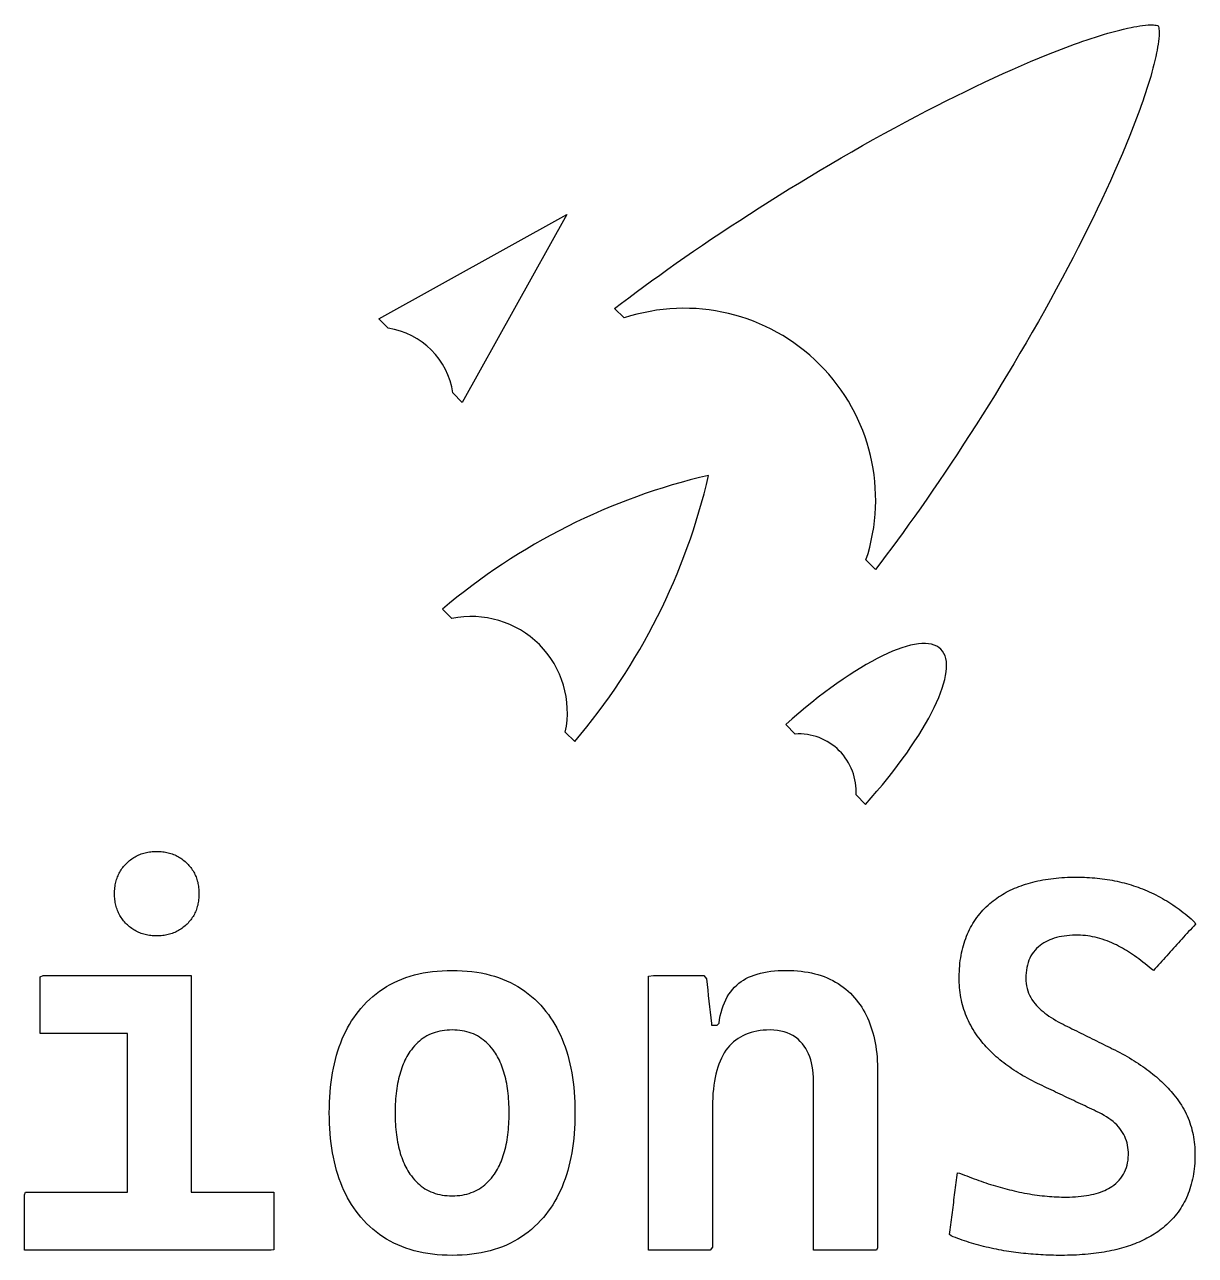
# Model space of a CAD drawing. Header units: millimetres. Extents: x 0 to 150, y 0 to 60.
# Drawn here: x 41.6 to 94.2, y 5.1 to 60.4 of the extents above; entities that cross this region are included whole.
import ezdxf

# ---------------------------------------------------------------- set-up
doc = ezdxf.new("R2010")
doc.units = ezdxf.units.MM
doc.layers.add('OUTLINE', color=7, linetype='Continuous')

msp = doc.modelspace()

# ---------------------------------------------------------------- linework, layer by layer
at = {"layer": 'OUTLINE'}
for p, q in [((57.5513, 47.1694), (65.9853, 51.8549)), ((65.9853, 51.8549), (61.2998, 43.421)), ((68.5587, 47.2084), (68.1345, 47.6327)), ((57.9756, 46.7451), (57.5513, 47.1694)), ((61.2998, 43.421), (60.8755, 43.8452)), ((79.8481, 35.9191), (79.4238, 36.3433)), ((60.8296, 33.709), (60.4053, 34.1333)), ((76.2424, 28.5286), (75.8181, 28.9528)), ((66.3487, 28.1899), (65.9244, 28.6142)), ((79.4004, 25.3706), (78.9762, 25.7948))]:
    msp.add_line(p, q, dxfattribs=at)
for points in [[(47.716, 19.4663), (47.6487, 19.4635), (47.5803, 19.4625), (47.512, 19.4635), (47.4447, 19.4663), (47.3784, 19.4709), (47.3131, 19.4774), (47.2489, 19.4858), (47.1856, 19.496), (47.1233, 19.5081), (47.0621, 19.522), (47.0018, 19.5378), (46.9426, 19.5554), (46.8844, 19.575), (46.8272, 19.5963), (46.771, 19.6195), (46.7158, 19.6446), (46.6616, 19.6716), (46.6084, 19.7004), (46.5562, 19.731), (46.505, 19.7635), (46.4549, 19.7979), (46.4057, 19.8342), (46.3576, 19.8722), (46.3105, 19.9122), (46.2644, 19.954), (46.2192, 19.9977), (46.1756, 20.0428), (46.1338, 20.0889), (46.0938, 20.136), (46.0557, 20.1841), (46.0195, 20.2332), (45.9851, 20.2834), (45.9526, 20.3345), (45.9219, 20.3867), (45.8931, 20.4399), (45.8662, 20.494), (45.8411, 20.5492), (45.8178, 20.6054), (45.7965, 20.6627), (45.7769, 20.7209), (45.7593, 20.7801), (45.7435, 20.8404), (45.7295, 20.9016), (45.7175, 20.9639), (45.7072, 21.0272), (45.6989, 21.0914), (45.6924, 21.1567), (45.6877, 21.223), (45.6849, 21.2904), (45.684, 21.3587), (45.6849, 21.427), (45.6877, 21.4943), (45.6923, 21.5607), (45.6988, 21.626), (45.7072, 21.6902), (45.7174, 21.7535), (45.7295, 21.8158), (45.7434, 21.8771), (45.7592, 21.9373), (45.7768, 21.9966), (45.7963, 22.0548), (45.8177, 22.112), (45.8409, 22.1682), (45.866, 22.2234), (45.8929, 22.2776), (45.9217, 22.3308), (45.9524, 22.383), (45.9849, 22.4341), (46.0193, 22.4843), (46.0555, 22.5334), (46.0936, 22.5815), (46.1335, 22.6286), (46.1753, 22.6748), (46.219, 22.7199), (46.2641, 22.7635), (46.3102, 22.8053), (46.3573, 22.8453), (46.4055, 22.8833), (46.4546, 22.9196), (46.5048, 22.9539), (46.5559, 22.9864), (46.6081, 23.0171), (46.6613, 23.0459), (46.7155, 23.0728), (46.7707, 23.0979), (46.8269, 23.1212), (46.8841, 23.1425), (46.9423, 23.162), (47.0016, 23.1797), (47.0618, 23.1955), (47.1231, 23.2094), (47.1853, 23.2215), (47.2486, 23.2317), (47.3129, 23.2401), (47.3782, 23.2466), (47.4445, 23.2512), (47.5118, 23.254), (47.5801, 23.255), (47.6484, 23.2541), (47.7157, 23.2513), (47.782, 23.2466), (47.8474, 23.2401), (47.9116, 23.2318), (47.9749, 23.2216), (48.0372, 23.2095), (48.0985, 23.1956), (48.1587, 23.1798), (48.218, 23.1621), (48.2762, 23.1426), (48.3334, 23.1213), (48.3896, 23.0981), (48.4448, 23.073), (48.499, 23.046), (48.5522, 23.0173), (48.6044, 22.9866), (48.6555, 22.9541), (48.7057, 22.9197), (48.7548, 22.8835), (48.8029, 22.8454), (48.8501, 22.8055), (48.8962, 22.7637), (48.9413, 22.72), (48.9849, 22.6749), (49.0267, 22.6288), (49.0667, 22.5817), (49.1048, 22.5336), (49.141, 22.4844), (49.1754, 22.4343), (49.2079, 22.3832), (49.2386, 22.331), (49.2674, 22.2778), (49.2943, 22.2236), (49.3194, 22.1684), (49.3426, 22.1122), (49.364, 22.055), (49.3835, 21.9968), (49.4012, 21.9375), (49.417, 21.8773), (49.4309, 21.816), (49.443, 21.7538), (49.4532, 21.6905), (49.4616, 21.6262), (49.4681, 21.5609), (49.4727, 21.4946), (49.4755, 21.4273), (49.4764, 21.359), (49.4755, 21.2906), (49.4727, 21.2233), (49.4681, 21.157), (49.4616, 21.0917), (49.4532, 21.0274), (49.443, 20.9641), (49.4309, 20.9019), (49.417, 20.8406), (49.4012, 20.7803), (49.3835, 20.7211), (49.364, 20.6629), (49.3427, 20.6057), (49.3194, 20.5495), (49.2944, 20.4943), (49.2674, 20.4401), (49.2386, 20.3869), (49.208, 20.3347), (49.1754, 20.2836), (49.1411, 20.2334), (49.1048, 20.1843), (49.0668, 20.1362), (49.0268, 20.089), (48.985, 20.0429), (48.9413, 19.9978), (48.8962, 19.9542), (48.8501, 19.9123), (48.803, 19.8724), (48.7549, 19.8343), (48.7058, 19.798), (48.6556, 19.7636), (48.6045, 19.7311), (48.5523, 19.7004), (48.4991, 19.6716), (48.445, 19.6447), (48.3898, 19.6196), (48.3336, 19.5964), (48.2763, 19.575), (48.2181, 19.5555), (48.1589, 19.5378), (48.0986, 19.522), (48.0374, 19.5081), (47.9751, 19.496), (47.9119, 19.4858), (47.8476, 19.4774), (47.7823, 19.4709)], [(88.4699, 5.1214), (88.3318, 5.1194), (88.1921, 5.1187), (88.0755, 5.1191), (87.9594, 5.1203), (87.8437, 5.1223), (87.7284, 5.1251), (87.6136, 5.1287), (87.4991, 5.1332), (87.3851, 5.1384), (87.2715, 5.1444), (87.1583, 5.1512), (87.0456, 5.1588), (86.9332, 5.1672), (86.8213, 5.1764), (86.7098, 5.1864), (86.5987, 5.1972), (86.4881, 5.2088), (86.3778, 5.2212), (86.268, 5.2344), (86.1586, 5.2484), (86.0496, 5.2632), (85.9411, 5.2788), (85.8329, 5.2952), (85.7252, 5.3124), (85.6179, 5.3305), (85.511, 5.3493), (85.3942, 5.3708), (85.2769, 5.3935), (85.1607, 5.4171), (85.0455, 5.4416), (84.9314, 5.467), (84.8182, 5.4933), (84.7061, 5.5204), (84.595, 5.5485), (84.4849, 5.5774), (84.3758, 5.6073), (84.2677, 5.638), (84.1607, 5.6696), (84.0546, 5.7021), (83.9496, 5.7356), (83.8456, 5.7698), (83.7426, 5.805), (83.6406, 5.8411), (83.5397, 5.8781), (83.4398, 5.9159), (83.3408, 5.9547), (83.2429, 5.9943), (83.1697, 6.0498), (83.1843, 6.1611), (83.199, 6.2724), (83.2136, 6.3837), (83.2283, 6.495), (83.2429, 6.6063), (83.2576, 6.7176), (83.2722, 6.8289), (83.2869, 6.9402), (83.3015, 7.0515), (83.3162, 7.1628), (83.3308, 7.2741), (83.3455, 7.3853), (83.3601, 7.4966), (83.3748, 7.6079), (83.3894, 7.7192), (83.4041, 7.8305), (83.4187, 7.9418), (83.4334, 8.0531), (83.448, 8.1644), (83.4627, 8.2757), (83.4773, 8.387), (83.492, 8.4983), (83.5066, 8.6096), (83.5213, 8.7208), (83.5359, 8.8321), (83.6267, 8.8156), (83.7349, 8.7706), (83.843, 8.7264), (83.9508, 8.6832), (84.0585, 8.641), (84.166, 8.5997), (84.2734, 8.5593), (84.3805, 8.5199), (84.4876, 8.4814), (84.5944, 8.4438), (84.7011, 8.4072), (84.8076, 8.3715), (84.914, 8.3368), (85.0201, 8.303), (85.1261, 8.2701), (85.232, 8.2382), (85.3377, 8.2072), (85.4432, 8.1771), (85.5485, 8.148), (85.6537, 8.1198), (85.7587, 8.0926), (85.8635, 8.0663), (85.9682, 8.0409), (86.0754, 8.0159), (86.1928, 7.9896), (86.3095, 7.9645), (86.4256, 7.9408), (86.5411, 7.9184), (86.656, 7.8973), (86.7702, 7.8775), (86.8838, 7.859), (86.9967, 7.8417), (87.109, 7.8258), (87.2207, 7.8112), (87.3317, 7.7979), (87.4421, 7.7859), (87.5518, 7.7752), (87.661, 7.7658), (87.7694, 7.7577), (87.8773, 7.7509), (87.9845, 7.7454), (88.0911, 7.7412), (88.197, 7.7383), (88.3023, 7.7367), (88.4173, 7.7364), (88.557, 7.7384), (88.6931, 7.743), (88.8257, 7.7501), (88.9548, 7.7599), (89.0803, 7.7721), (89.2023, 7.787), (89.3207, 7.8044), (89.4356, 7.8244), (89.547, 7.847), (89.6548, 7.8721), (89.759, 7.8999), (89.8598, 7.9301), (89.9569, 7.963), (90.0506, 7.9984), (90.1407, 8.0364), (90.2272, 8.077), (90.3102, 8.1202), (90.3897, 8.1659), (90.4656, 8.2142), (90.5523, 8.2758), (90.6401, 8.3464), (90.7216, 8.421), (90.7967, 8.4998), (90.8655, 8.5826), (90.9279, 8.6695), (90.984, 8.7604), (91.0338, 8.8555), (91.0772, 8.9546), (91.1143, 9.0577), (91.145, 9.165), (91.1694, 9.2763), (91.1875, 9.3917), (91.1992, 9.5111), (91.2046, 9.6347), (91.2038, 9.7505), (91.1973, 9.8588), (91.1852, 9.9646), (91.1675, 10.0682), (91.1441, 10.1694), (91.115, 10.2682), (91.0804, 10.3646), (91.04, 10.4587), (90.9941, 10.5505), (90.9425, 10.6399), (90.8853, 10.7269), (90.8224, 10.8116), (90.7539, 10.8939), (90.6798, 10.9739), (90.6, 11.0515), (90.5146, 11.1268), (90.4235, 11.1996), (90.3268, 11.2702), (90.2245, 11.3384), (90.1165, 11.4042), (90.0029, 11.4677), (89.8837, 11.5288), (89.7643, 11.5855), (89.6629, 11.6337), (89.5615, 11.6818), (89.4601, 11.73), (89.3587, 11.7782), (89.2573, 11.8264), (89.1559, 11.8745), (89.0546, 11.9227), (88.9532, 11.9709), (88.8518, 12.0191), (88.7504, 12.0672), (88.649, 12.1154), (88.5476, 12.1636), (88.4462, 12.2118), (88.3448, 12.2599), (88.2434, 12.3081), (88.1421, 12.3563), (88.0407, 12.4045), (87.9393, 12.4527), (87.8379, 12.5008), (87.7365, 12.549), (87.6351, 12.5972), (87.5337, 12.6454), (87.4323, 12.6935), (87.331, 12.7417), (87.2296, 12.7899), (87.1169, 12.8435), (87.004, 12.8988), (86.8928, 12.955), (86.7834, 13.012), (86.6757, 13.0699), (86.5698, 13.1286), (86.4657, 13.1882), (86.3633, 13.2486), (86.2628, 13.3099), (86.1639, 13.3721), (86.0669, 13.435), (85.9716, 13.4989), (85.878, 13.5635), (85.7863, 13.6291), (85.6963, 13.6955), (85.608, 13.7627), (85.5215, 13.8308), (85.4368, 13.8997), (85.3539, 13.9695), (85.2727, 14.0401), (85.1933, 14.1116), (85.1156, 14.1839), (85.0397, 14.2571), (84.9656, 14.3312), (84.8933, 14.406), (84.8227, 14.4818), (84.7538, 14.5584), (84.6868, 14.6358), (84.6215, 14.7141), (84.5579, 14.7932), (84.4896, 14.8819), (84.4223, 14.9739), (84.3576, 15.0669), (84.2956, 15.1609), (84.2363, 15.2559), (84.1796, 15.352), (84.1257, 15.4491), (84.0744, 15.5473), (84.0258, 15.6464), (83.9798, 15.7466), (83.9366, 15.8479), (83.896, 15.9502), (83.8581, 16.0535), (83.8229, 16.1578), (83.7903, 16.2632), (83.7605, 16.3696), (83.7333, 16.477), (83.7088, 16.5855), (83.687, 16.695), (83.6678, 16.8055), (83.6514, 16.9171), (83.6376, 17.0297), (83.6265, 17.1433), (83.618, 17.2579), (83.6123, 17.3736), (83.6092, 17.4904), (83.6088, 17.6121), (83.6109, 17.7403), (83.6155, 17.8668), (83.6226, 17.9915), (83.6321, 18.1145), (83.6441, 18.2357), (83.6586, 18.3551), (83.6756, 18.4728), (83.6951, 18.5888), (83.717, 18.7029), (83.7414, 18.8154), (83.7683, 18.926), (83.7977, 19.0349), (83.8295, 19.1421), (83.8638, 19.2475), (83.9006, 19.3511), (83.9399, 19.453), (83.9816, 19.5531), (84.0259, 19.6515), (84.0726, 19.7481), (84.1217, 19.843), (84.1734, 19.9361), (84.2275, 20.0274), (84.2842, 20.117), (84.3432, 20.2049), (84.4048, 20.2909), (84.4689, 20.3753), (84.5354, 20.4578), (84.6044, 20.5386), (84.6759, 20.6177), (84.7498, 20.695), (84.8262, 20.7705), (84.9051, 20.8443), (84.9865, 20.9164), (85.0617, 20.9795), (85.1384, 21.0408), (85.2168, 21.1005), (85.2969, 21.1584), (85.3787, 21.2145), (85.4621, 21.269), (85.5471, 21.3217), (85.6339, 21.3728), (85.7222, 21.4221), (85.8123, 21.4696), (85.904, 21.5155), (85.9974, 21.5596), (86.0924, 21.602), (86.1891, 21.6427), (86.2875, 21.6817), (86.3875, 21.7189), (86.4892, 21.7545), (86.5926, 21.7883), (86.6976, 21.8203), (86.8042, 21.8507), (86.9126, 21.8793), (87.0226, 21.9063), (87.1342, 21.9314), (87.2476, 21.9549), (87.3626, 21.9767), (87.4792, 21.9967), (87.5975, 22.015), (87.7175, 22.0316), (87.8391, 22.0464), (87.9624, 22.0596), (88.0874, 22.071), (88.214, 22.0807), (88.3423, 22.0887), (88.4723, 22.0949), (88.6039, 22.0995), (88.7371, 22.1023), (88.8721, 22.1034), (88.9933, 22.1028), (89.1117, 22.1008), (89.2293, 22.0973), (89.3462, 22.0924), (89.4624, 22.0859), (89.5779, 22.078), (89.6927, 22.0687), (89.8068, 22.0578), (89.9202, 22.0455), (90.0328, 22.0317), (90.1448, 22.0164), (90.256, 21.9997), (90.3665, 21.9815), (90.4763, 21.9618), (90.5854, 21.9407), (90.6938, 21.9181), (90.8015, 21.894), (90.9084, 21.8684), (91.0147, 21.8413), (91.1202, 21.8128), (91.225, 21.7829), (91.3292, 21.7514), (91.4326, 21.7185), (91.5352, 21.6841), (91.6372, 21.6482), (91.7385, 21.6108), (91.8398, 21.5717), (91.9418, 21.5305), (92.0432, 21.4878), (92.1439, 21.4434), (92.2439, 21.3975), (92.3433, 21.35), (92.4419, 21.301), (92.5399, 21.2503), (92.6372, 21.1981), (92.7339, 21.1444), (92.8299, 21.089), (92.9252, 21.0321), (93.0198, 20.9737), (93.1138, 20.9136), (93.207, 20.852), (93.2997, 20.7888), (93.3916, 20.7241), (93.4829, 20.6578), (93.5734, 20.5899), (93.6634, 20.5204), (93.7526, 20.4494), (93.8412, 20.3768), (93.9291, 20.3026), (94.0163, 20.2269), (94.1028, 20.1496), (94.1887, 20.0707), (94.2127, 19.9894), (94.1373, 19.9062), (94.0619, 19.8231), (93.9865, 19.7399), (93.9111, 19.6567), (93.8357, 19.5736), (93.7603, 19.4904), (93.6849, 19.4073), (93.6096, 19.3241), (93.5342, 19.2409), (93.4588, 19.1578), (93.3834, 19.0746), (93.308, 18.9915), (93.2326, 18.9083), (93.1572, 18.8251), (93.0818, 18.742), (93.0064, 18.6588), (92.931, 18.5757), (92.8556, 18.4925), (92.7802, 18.4093), (92.7048, 18.3262), (92.6294, 18.243), (92.554, 18.1598), (92.4786, 18.0767), (92.4032, 17.9935), (92.3278, 17.9104), (92.2344, 17.9803), (92.1398, 18.0611), (92.0454, 18.1397), (91.9513, 18.2162), (91.8576, 18.2904), (91.7641, 18.3625), (91.6709, 18.4323), (91.5781, 18.5), (91.4855, 18.5655), (91.3932, 18.6287), (91.3012, 18.6898), (91.2095, 18.7487), (91.1181, 18.8054), (91.027, 18.8598), (90.9362, 18.9121), (90.8457, 18.9622), (90.7554, 19.0101), (90.6655, 19.0558), (90.5744, 19.1001), (90.4657, 19.1499), (90.3572, 19.1963), (90.2486, 19.2394), (90.1401, 19.2792), (90.0317, 19.3157), (89.9233, 19.3489), (89.815, 19.3787), (89.7067, 19.4051), (89.5985, 19.4283), (89.4903, 19.4481), (89.3822, 19.4646), (89.2741, 19.4777), (89.1661, 19.4876), (89.0581, 19.494), (88.9502, 19.4972), (88.8273, 19.497), (88.6952, 19.4929), (88.5669, 19.4851), (88.4423, 19.4734), (88.3216, 19.4579), (88.2046, 19.4385), (88.0915, 19.4154), (87.9821, 19.3884), (87.8764, 19.3576), (87.7746, 19.3229), (87.6766, 19.2844), (87.5823, 19.2421), (87.4918, 19.196), (87.4052, 19.146), (87.3223, 19.0922), (87.2431, 19.0346), (87.1638, 18.9696), (87.0854, 18.8967), (87.0128, 18.8193), (86.9461, 18.7377), (86.8853, 18.6517), (86.8303, 18.5614), (86.7811, 18.4668), (86.7378, 18.3678), (86.7003, 18.2646), (86.6687, 18.157), (86.643, 18.045), (86.623, 17.9288), (86.609, 17.8082), (86.6008, 17.6832), (86.5984, 17.5553), (86.6024, 17.4393), (86.6131, 17.3258), (86.6306, 17.2149), (86.6547, 17.1065), (86.6856, 17.0007), (86.7232, 16.8975), (86.7675, 16.7968), (86.8186, 16.6987), (86.8764, 16.6031), (86.9409, 16.5101), (87.012, 16.4197), (87.076, 16.3462), (87.1441, 16.2738), (87.2163, 16.2025), (87.2926, 16.1323), (87.3731, 16.0632), (87.4577, 15.9952), (87.5464, 15.9283), (87.6392, 15.8626), (87.7361, 15.798), (87.8371, 15.7344), (87.9423, 15.672), (88.0516, 15.6107), (88.165, 15.5506), (88.2707, 15.4974), (88.3712, 15.4474), (88.4717, 15.3974), (88.5722, 15.3474), (88.6727, 15.2974), (88.7732, 15.2474), (88.8737, 15.1974), (88.9742, 15.1473), (89.0747, 15.0973), (89.1752, 15.0473), (89.2757, 14.9973), (89.3762, 14.9473), (89.4767, 14.8973), (89.5772, 14.8473), (89.6777, 14.7973), (89.7782, 14.7473), (89.8787, 14.6973), (89.9792, 14.6473), (90.0797, 14.5973), (90.1801, 14.5473), (90.2806, 14.4973), (90.3811, 14.4473), (90.4816, 14.3973), (90.5918, 14.3422), (90.7062, 14.2837), (90.8188, 14.2247), (90.9297, 14.165), (91.0387, 14.1048), (91.146, 14.044), (91.2515, 13.9826), (91.3552, 13.9206), (91.4572, 13.858), (91.5573, 13.7949), (91.6557, 13.7311), (91.7523, 13.6668), (91.8472, 13.6019), (91.9402, 13.5364), (92.0315, 13.4703), (92.121, 13.4036), (92.2087, 13.3364), (92.2946, 13.2685), (92.3787, 13.2001), (92.4611, 13.1311), (92.5417, 13.0615), (92.6205, 12.9913), (92.6976, 12.9205), (92.7728, 12.8492), (92.8463, 12.7773), (92.918, 12.7047), (92.9879, 12.6316), (93.0561, 12.5579), (93.1224, 12.4836), (93.187, 12.4088), (93.2504, 12.3326), (93.3224, 12.2422), (93.3916, 12.1507), (93.4579, 12.0581), (93.5214, 11.9645), (93.582, 11.8697), (93.6398, 11.774), (93.6947, 11.6771), (93.7467, 11.5792), (93.7959, 11.4802), (93.8422, 11.3802), (93.8857, 11.2791), (93.9263, 11.1769), (93.964, 11.0736), (93.9989, 10.9693), (94.031, 10.8639), (94.0602, 10.7574), (94.0865, 10.6499), (94.11, 10.5413), (94.1306, 10.4316), (94.1483, 10.3209), (94.1632, 10.2091), (94.1753, 10.0962), (94.1845, 9.9823), (94.1908, 9.8673), (94.1943, 9.7512), (94.1949, 9.6308), (94.1929, 9.503), (94.1883, 9.377), (94.1811, 9.2527), (94.1713, 9.1303), (94.1589, 9.0097), (94.1439, 8.8908), (94.1264, 8.7737), (94.1063, 8.6585), (94.0835, 8.545), (94.0582, 8.4333), (94.0303, 8.3234), (93.9999, 8.2153), (93.9668, 8.1089), (93.9311, 8.0044), (93.8929, 7.9016), (93.8521, 7.8007), (93.8087, 7.7015), (93.7627, 7.6041), (93.7141, 7.5086), (93.6629, 7.4148), (93.6091, 7.3227), (93.5528, 7.2325), (93.4939, 7.1441), (93.4323, 7.0575), (93.3682, 6.9726), (93.3015, 6.8896), (93.2323, 6.8083), (93.1604, 6.7288), (93.0859, 6.6511), (93.0089, 6.5752), (92.9293, 6.5011), (92.8471, 6.4288), (92.7623, 6.3583), (92.6749, 6.2895), (92.5995, 6.2332), (92.5242, 6.1795), (92.4473, 6.1271), (92.3688, 6.076), (92.2887, 6.0263), (92.207, 5.9779), (92.1236, 5.9309), (92.0387, 5.8851), (91.9521, 5.8407), (91.864, 5.7976), (91.7742, 5.7558), (91.6828, 5.7154), (91.5898, 5.6763), (91.4952, 5.6385), (91.399, 5.602), (91.3011, 5.5669), (91.2017, 5.5331), (91.1006, 5.5006), (90.998, 5.4694), (90.8937, 5.4396), (90.7878, 5.4111), (90.6803, 5.3839), (90.5712, 5.3581), (90.4605, 5.3335), (90.3481, 5.3103), (90.2342, 5.2885), (90.1186, 5.2679), (90.0015, 5.2487), (89.8827, 5.2308), (89.7623, 5.2142), (89.6403, 5.199), (89.5167, 5.185), (89.3915, 5.1724), (89.2647, 5.1612), (89.1362, 5.1512), (89.0062, 5.1426), (88.8745, 5.1353), (88.7413, 5.1294), (88.6064, 5.1247)], [(61.071, 5.122), (60.8423, 5.1187), (60.6142, 5.122), (60.3907, 5.1317), (60.1718, 5.1479), (59.9573, 5.1706), (59.7474, 5.1998), (59.542, 5.2354), (59.3411, 5.2776), (59.1447, 5.3262), (58.9529, 5.3813), (58.7656, 5.4429), (58.5828, 5.511), (58.4046, 5.5855), (58.2309, 5.6665), (58.0617, 5.7541), (57.897, 5.8481), (57.7368, 5.9485), (57.5812, 6.0555), (57.4301, 6.169), (57.2835, 6.2889), (57.1415, 6.4153), (57.0039, 6.5482), (56.8709, 6.6876), (56.7458, 6.8294), (56.6346, 6.9654), (56.5279, 7.1057), (56.4258, 7.2503), (56.3281, 7.3992), (56.2351, 7.5525), (56.1466, 7.71), (56.0626, 7.8718), (55.9831, 8.0379), (55.9082, 8.2084), (55.8379, 8.3831), (55.7721, 8.5622), (55.7108, 8.7455), (55.6541, 8.9332), (55.6019, 9.1252), (55.5543, 9.3214), (55.5112, 9.522), (55.4727, 9.7269), (55.4387, 9.9361), (55.4092, 10.1496), (55.3843, 10.3674), (55.3639, 10.5895), (55.3481, 10.816), (55.3368, 11.0467), (55.3301, 11.2817), (55.3279, 11.5211), (55.3302, 11.7609), (55.3371, 11.9963), (55.3485, 12.2275), (55.3645, 12.4542), (55.3849, 12.6766), (55.4099, 12.8947), (55.4395, 13.1084), (55.4735, 13.3177), (55.5121, 13.5227), (55.5553, 13.7234), (55.6029, 13.9197), (55.6551, 14.1116), (55.7119, 14.2992), (55.7731, 14.4825), (55.8389, 14.6614), (55.9093, 14.8359), (55.9841, 15.0061), (56.0635, 15.1719), (56.1474, 15.3334), (56.2359, 15.4906), (56.3289, 15.6434), (56.4264, 15.7918), (56.5285, 15.9359), (56.6351, 16.0756), (56.7462, 16.211), (56.8713, 16.3524), (57.0045, 16.4914), (57.1421, 16.6239), (57.2843, 16.7499), (57.431, 16.8695), (57.5822, 16.9826), (57.738, 17.0892), (57.8982, 17.1893), (58.0631, 17.283), (58.2324, 17.3702), (58.4063, 17.451), (58.5847, 17.5252), (58.7677, 17.593), (58.9552, 17.6544), (59.1472, 17.7092), (59.3437, 17.7576), (59.5448, 17.7996), (59.7504, 17.835), (59.9605, 17.864), (60.1752, 17.8866), (60.3944, 17.9026), (60.6181, 17.9122), (60.8464, 17.9153), (61.0751, 17.912), (61.2993, 17.9022), (61.5189, 17.8859), (61.7339, 17.8632), (61.9444, 17.8341), (62.1502, 17.7985), (62.3515, 17.7565), (62.5481, 17.708), (62.7402, 17.653), (62.9277, 17.5916), (63.1106, 17.5237), (63.2889, 17.4494), (63.4627, 17.3687), (63.6318, 17.2815), (63.7964, 17.1878), (63.9564, 17.0877), (64.1118, 16.9811), (64.2626, 16.8681), (64.4088, 16.7486), (64.5505, 16.6227), (64.6875, 16.4903), (64.82, 16.3515), (64.9444, 16.2103), (65.0551, 16.0748), (65.1613, 15.935), (65.263, 15.7908), (65.3601, 15.6422), (65.4528, 15.4893), (65.5409, 15.3321), (65.6244, 15.1705), (65.7035, 15.0045), (65.7781, 14.8342), (65.8481, 14.6595), (65.9136, 14.4805), (65.9746, 14.2971), (66.0311, 14.1094), (66.083, 13.9173), (66.1305, 13.7208), (66.1734, 13.52), (66.2118, 13.3149), (66.2457, 13.1053), (66.275, 12.8915), (66.2999, 12.6733), (66.3202, 12.4507), (66.336, 12.2237), (66.3473, 11.9924), (66.3541, 11.7568), (66.3563, 11.5168), (66.3541, 11.2774), (66.3473, 11.0423), (66.336, 10.8116), (66.3201, 10.5851), (66.2997, 10.363), (66.2748, 10.1452), (66.2453, 9.9317), (66.2114, 9.7224), (66.1729, 9.5176), (66.1298, 9.317), (66.0823, 9.1207), (66.0302, 8.9287), (65.9735, 8.7411), (65.9124, 8.5577), (65.8467, 8.3787), (65.7765, 8.204), (65.7018, 8.0336), (65.6225, 7.8675), (65.5387, 7.7057), (65.4504, 7.5482), (65.3575, 7.395), (65.2601, 7.2462), (65.1582, 7.1016), (65.0518, 6.9614), (64.9408, 6.8255), (64.8158, 6.6835), (64.6833, 6.5444), (64.5461, 6.4119), (64.4045, 6.2858), (64.2582, 6.1662), (64.1074, 6.053), (63.9519, 5.9464), (63.7919, 5.8461), (63.6273, 5.7524), (63.4582, 5.6651), (63.2844, 5.5843), (63.1061, 5.5099), (62.9232, 5.442), (62.7357, 5.3806), (62.5437, 5.3256), (62.347, 5.2772), (62.1458, 5.2351), (61.94, 5.1996), (61.7296, 5.1705), (61.5146, 5.1478), (61.2951, 5.1317)], [(72.5337, 11.2672), (72.5337, 11.0161), (72.5337, 10.765), (72.5337, 10.5138), (72.5337, 10.2627), (72.5337, 10.0116), (72.5337, 9.7605), (72.5337, 9.5093), (72.5337, 9.2582), (72.5337, 9.0071), (72.5337, 8.756), (72.5337, 8.5049), (72.5337, 8.2537), (72.5337, 8.0026), (72.5337, 7.7515), (72.5337, 7.5004), (72.5337, 7.2492), (72.5337, 6.9981), (72.5337, 6.747), (72.5337, 6.4959), (72.5337, 6.2447), (72.5337, 5.9936), (72.5337, 5.7425), (72.5337, 5.4914), (72.4226, 5.3514), (72.1714, 5.3514), (71.9203, 5.3514), (71.6692, 5.3514), (71.4181, 5.3514), (71.1669, 5.3514), (70.9158, 5.3514), (70.6647, 5.3514), (70.4136, 5.3514), (70.1625, 5.3514), (69.9113, 5.3514), (69.6602, 5.3514), (69.6602, 5.6025), (69.6602, 5.8537), (69.6602, 6.1048), (69.6602, 6.3559), (69.6602, 6.607), (69.6602, 6.8582), (69.6602, 7.1093), (69.6602, 7.3604), (69.6602, 7.6115), (69.6602, 7.8626), (69.6602, 8.1138), (69.6602, 8.3649), (69.6602, 8.616), (69.6602, 8.8671), (69.6602, 9.1183), (69.6602, 9.3694), (69.6602, 9.6205), (69.6602, 9.8716), (69.6602, 10.1228), (69.6602, 10.3739), (69.6602, 10.625), (69.6602, 10.8761), (69.6602, 11.1272), (69.6602, 11.3784), (69.6602, 11.6295), (69.6602, 11.8806), (69.6602, 12.1317), (69.6602, 12.3829), (69.6602, 12.634), (69.6602, 12.8851), (69.6602, 13.1362), (69.6602, 13.3874), (69.6602, 13.6385), (69.6602, 13.8896), (69.6602, 14.1407), (69.6602, 14.3919), (69.6602, 14.643), (69.6602, 14.8941), (69.6602, 15.1452), (69.6602, 15.3963), (69.6602, 15.6475), (69.6602, 15.8986), (69.6602, 16.1497), (69.6602, 16.4008), (69.6602, 16.652), (69.6602, 16.9031), (69.6602, 17.1542), (69.6602, 17.4053), (69.6602, 17.6565), (69.8851, 17.6827), (70.1363, 17.6827), (70.3874, 17.6827), (70.6385, 17.6827), (70.8896, 17.6827), (71.1407, 17.6827), (71.3919, 17.6827), (71.643, 17.6827), (71.8941, 17.6827), (72.1452, 17.6827), (72.2599, 17.5301), (72.2877, 17.2805), (72.3156, 17.0309), (72.3434, 16.7813), (72.3713, 16.5318), (72.3992, 16.2822), (72.427, 16.0326), (72.4549, 15.783), (72.4827, 15.5335), (72.4922, 15.4492), (72.5937, 15.4492), (72.7425, 15.4492), (72.8241, 15.5413), (72.85, 15.7112), (72.8818, 15.8748), (72.9194, 16.0319), (72.963, 16.1827), (73.0124, 16.3271), (73.0678, 16.4652), (73.129, 16.5969), (73.1962, 16.7222), (73.2692, 16.8411), (73.3482, 16.9537), (73.433, 17.0599), (73.5238, 17.1597), (73.6204, 17.2532), (73.7193, 17.3372), (73.8189, 17.4116), (73.9244, 17.4808), (74.036, 17.5449), (74.1536, 17.6039), (74.2772, 17.6578), (74.4067, 17.7065), (74.5423, 17.7502), (74.6838, 17.7887), (74.8313, 17.8221), (74.9848, 17.8505), (75.1443, 17.8737), (75.3098, 17.8917), (75.4813, 17.9047), (75.6588, 17.9126), (75.8422, 17.9153), (76.0147, 17.9131), (76.1831, 17.9063), (76.3481, 17.8948), (76.5096, 17.8786), (76.6676, 17.8577), (76.8221, 17.8321), (76.9731, 17.8019), (77.1206, 17.767), (77.2647, 17.7274), (77.4053, 17.6831), (77.5423, 17.6342), (77.6759, 17.5806), (77.806, 17.5223), (77.9326, 17.4593), (78.0558, 17.3916), (78.1754, 17.3193), (78.2915, 17.2423), (78.4042, 17.1606), (78.5134, 17.0742), (78.6191, 16.9831), (78.7213, 16.8874), (78.82, 16.787), (78.9124, 16.6852), (78.9974, 16.584), (79.0788, 16.4794), (79.1566, 16.3714), (79.2307, 16.2601), (79.3011, 16.1455), (79.3679, 16.0276), (79.431, 15.9062), (79.4905, 15.7816), (79.5463, 15.6536), (79.5984, 15.5223), (79.6469, 15.3876), (79.6917, 15.2496), (79.7329, 15.1082), (79.7704, 14.9636), (79.8042, 14.8155), (79.8344, 14.6641), (79.8609, 14.5094), (79.8838, 14.3514), (79.903, 14.19), (79.9185, 14.0252), (79.9304, 13.8572), (79.9386, 13.6857), (79.9432, 13.511), (79.9442, 13.3406), (79.9442, 13.1918), (79.9442, 13.043), (79.9442, 12.8942), (79.9442, 12.7454), (79.9442, 12.5966), (79.9442, 12.4478), (79.9442, 12.299), (79.9442, 12.1502), (79.9442, 12.0014), (79.9442, 11.8526), (79.9442, 11.7038), (79.9442, 11.555), (79.9442, 11.4062), (79.9442, 11.2574), (79.9442, 11.1086), (79.9442, 10.9598), (79.9442, 10.8109), (79.9442, 10.6621), (79.9442, 10.5133), (79.9442, 10.3645), (79.9442, 10.2157), (79.9442, 10.0669), (79.9442, 9.9181), (79.9442, 9.7693), (79.9442, 9.6205), (79.9442, 9.4717), (79.9442, 9.3229), (79.9442, 9.1741), (79.9442, 9.0253), (79.9442, 8.8765), (79.9442, 8.7277), (79.9442, 8.5789), (79.9442, 8.4301), (79.9442, 8.2813), (79.9442, 8.1325), (79.9442, 7.9837), (79.9442, 7.8349), (79.9442, 7.6861), (79.9442, 7.5372), (79.9442, 7.3884), (79.9442, 7.2396), (79.9442, 7.0908), (79.9442, 6.942), (79.9442, 6.7932), (79.9442, 6.6444), (79.9442, 6.4956), (79.9442, 6.3468), (79.9442, 6.198), (79.9442, 6.0492), (79.9442, 5.9004), (79.9442, 5.7516), (79.9442, 5.6028), (79.9442, 5.454), (79.8979, 5.3514), (79.7491, 5.3514), (79.6003, 5.3514), (79.4515, 5.3514), (79.3027, 5.3514), (79.1539, 5.3514), (79.0051, 5.3514), (78.8563, 5.3514), (78.7075, 5.3514), (78.5587, 5.3514), (78.4099, 5.3514), (78.2611, 5.3514), (78.1123, 5.3514), (77.9635, 5.3514), (77.8147, 5.3514), (77.6659, 5.3514), (77.5171, 5.3514), (77.3683, 5.3514), (77.2195, 5.3514), (77.0707, 5.3514), (77.0707, 5.5002), (77.0707, 5.649), (77.0707, 5.7978), (77.0707, 5.9466), (77.0707, 6.0954), (77.0707, 6.2442), (77.0707, 6.393), (77.0707, 6.5418), (77.0707, 6.6907), (77.0707, 6.8395), (77.0707, 6.9883), (77.0707, 7.1371), (77.0707, 7.2859), (77.0707, 7.4347), (77.0707, 7.5835), (77.0707, 7.7323), (77.0707, 7.8811), (77.0707, 8.0299), (77.0707, 8.1787), (77.0707, 8.3275), (77.0707, 8.4763), (77.0707, 8.6251), (77.0707, 8.7739), (77.0707, 8.9227), (77.0707, 9.0715), (77.0707, 9.2203), (77.0707, 9.3691), (77.0707, 9.5179), (77.0707, 9.6667), (77.0707, 9.8155), (77.0707, 9.9644), (77.0707, 10.1132), (77.0707, 10.262), (77.0707, 10.4108), (77.0707, 10.5596), (77.0707, 10.7084), (77.0707, 10.8572), (77.0707, 11.006), (77.0707, 11.1548), (77.0707, 11.3036), (77.0707, 11.4524), (77.0707, 11.6012), (77.0707, 11.75), (77.0707, 11.8988), (77.0707, 12.0476), (77.0707, 12.1964), (77.0707, 12.3452), (77.0707, 12.494), (77.0707, 12.6428), (77.0707, 12.7916), (77.0705, 12.9463), (77.0659, 13.1229), (77.0546, 13.2929), (77.0365, 13.456), (77.0117, 13.6124), (76.9801, 13.7621), (76.9418, 13.905), (76.8967, 14.0412), (76.8449, 14.1706), (76.7864, 14.2933), (76.7211, 14.4093), (76.6491, 14.5185), (76.5703, 14.621), (76.4752, 14.7267), (76.3714, 14.824), (76.2606, 14.9112), (76.1426, 14.9881), (76.0176, 15.0547), (75.8855, 15.1111), (75.7463, 15.1573), (75.6, 15.1933), (75.4466, 15.219), (75.2862, 15.2345), (75.1186, 15.2398), (74.9636, 15.2367), (74.8136, 15.2273), (74.6683, 15.2115), (74.5278, 15.1894), (74.3921, 15.161), (74.2612, 15.1263), (74.135, 15.0852), (74.0137, 15.0378), (73.8971, 14.984), (73.7853, 14.924), (73.6783, 14.8576), (73.5761, 14.7848), (73.4786, 14.7058), (73.386, 14.6203), (73.2981, 14.5286), (73.215, 14.4305), (73.1366, 14.3261), (73.0631, 14.2154), (72.9943, 14.0983), (72.9304, 13.9749), (72.8712, 13.8452), (72.8167, 13.7091), (72.7671, 13.5667), (72.7223, 13.418), (72.6822, 13.2629), (72.6469, 13.1015), (72.6164, 12.9338), (72.5907, 12.7597), (72.5697, 12.5794), (72.5536, 12.3926), (72.5422, 12.1996), (72.5356, 12.0002), (72.5337, 11.9434), (72.5337, 11.7695), (72.5337, 11.5183)], [(49.1276, 17.2915), (49.1276, 17.0959), (49.1276, 16.9846), (49.1276, 16.9003), (49.1276, 16.7047), (49.1276, 16.6827), (49.1276, 16.5091), (49.1276, 16.3807), (49.1276, 16.3135), (49.1276, 16.1179), (49.1276, 16.0787), (49.1276, 15.9223), (49.1276, 15.7767), (49.1276, 15.7268), (49.1276, 15.5312), (49.1276, 15.4747), (49.1276, 15.3356), (49.1276, 15.1728), (49.1276, 15.14), (49.1276, 14.8708), (49.1276, 14.5688), (49.1276, 14.2668), (49.1276, 13.9649), (49.1276, 13.6629), (49.1276, 13.3609), (49.1276, 13.0589), (49.1276, 12.7569), (49.1276, 12.455), (49.1276, 12.153), (49.1276, 11.851), (49.1276, 11.549), (49.1276, 11.247), (49.1276, 10.9451), (49.1276, 10.6431), (49.1276, 10.3411), (49.1276, 10.0391), (49.1276, 9.7371), (49.1276, 9.4352), (49.1276, 9.1332), (49.1276, 8.8312), (49.1276, 8.5292), (49.1276, 8.2273), (49.1276, 7.9573), (49.1544, 7.9573), (49.2909, 7.9573), (49.4273, 7.9573), (49.5638, 7.9573), (49.7002, 7.9573), (49.8367, 7.9573), (49.9731, 7.9573), (50.1096, 7.9573), (50.246, 7.9573), (50.3825, 7.9573), (50.5189, 7.9573), (50.6554, 7.9573), (50.7918, 7.9573), (50.9283, 7.9573), (51.0647, 7.9573), (51.2011, 7.9573), (51.3376, 7.9573), (51.474, 7.9573), (51.6105, 7.9573), (51.7469, 7.9573), (51.8834, 7.9573), (52.0198, 7.9573), (52.1563, 7.9573), (52.2927, 7.9573), (52.4292, 7.9573), (52.5656, 7.9573), (52.7021, 7.9573), (52.8385, 7.9573), (52.8385, 7.8208), (52.8385, 7.6844), (52.8385, 7.5479), (52.8385, 7.4115), (52.8385, 7.275), (52.8385, 7.1386), (52.8385, 7.0021), (52.8385, 6.8657), (52.8385, 6.7292), (52.8385, 6.5928), (52.8385, 6.4563), (52.8385, 6.3199), (52.8385, 6.1834), (52.8385, 6.047), (52.8385, 5.9105), (52.8385, 5.7741), (52.8385, 5.6377), (52.8385, 5.5012), (52.8385, 5.3648), (52.7154, 5.3514), (52.579, 5.3514), (52.4425, 5.3514), (52.3061, 5.3514), (52.1696, 5.3514), (52.0332, 5.3514), (51.8967, 5.3514), (51.7603, 5.3514), (51.6238, 5.3514), (51.4874, 5.3514), (51.3509, 5.3514), (51.2145, 5.3514), (51.078, 5.3514), (50.9416, 5.3514), (50.8052, 5.3514), (50.6687, 5.3514), (50.5323, 5.3514), (50.3958, 5.3514), (50.2594, 5.3514), (50.1229, 5.3514), (49.9865, 5.3514), (49.85, 5.3514), (49.7136, 5.3514), (49.5771, 5.3514), (49.4407, 5.3514), (49.3042, 5.3514), (49.1678, 5.3514), (49.0313, 5.3514), (48.9836, 5.3514), (48.8949, 5.3514), (48.6816, 5.3514), (48.3797, 5.3514), (48.0777, 5.3514), (47.7757, 5.3514), (47.4737, 5.3514), (47.1717, 5.3514), (46.8698, 5.3514), (46.5678, 5.3514), (46.4632, 5.3514), (46.3079, 5.3514), (46.2658, 5.3514), (46.1525, 5.3514), (45.9971, 5.3514), (45.8418, 5.3514), (45.6864, 5.3514), (45.5311, 5.3514), (45.3757, 5.3514), (45.2204, 5.3514), (45.065, 5.3514), (44.9096, 5.3514), (44.7543, 5.3514), (44.5989, 5.3514), (44.4436, 5.3514), (44.2882, 5.3514), (44.1328, 5.3514), (43.9775, 5.3514), (43.8221, 5.3514), (43.6668, 5.3514), (43.5114, 5.3514), (43.3561, 5.3514), (43.2007, 5.3514), (43.0453, 5.3514), (42.89, 5.3514), (42.7346, 5.3514), (42.5793, 5.3514), (42.4239, 5.3514), (42.2685, 5.3514), (42.1132, 5.3514), (41.9578, 5.3514), (41.8025, 5.3514), (41.6471, 5.3514), (41.6471, 5.5068), (41.6471, 5.6621), (41.6471, 5.8175), (41.6471, 5.9728), (41.6471, 6.1282), (41.6471, 6.2836), (41.6471, 6.4389), (41.6471, 6.5943), (41.6471, 6.7496), (41.6471, 6.905), (41.6471, 7.0604), (41.6471, 7.2157), (41.6471, 7.3711), (41.6471, 7.5264), (41.6471, 7.6818), (41.6471, 7.8371), (41.6824, 7.9573), (41.8377, 7.9573), (41.9931, 7.9573), (42.1484, 7.9573), (42.3038, 7.9573), (42.4591, 7.9573), (42.6145, 7.9573), (42.7699, 7.9573), (42.9252, 7.9573), (43.0806, 7.9573), (43.2359, 7.9573), (43.3913, 7.9573), (43.5467, 7.9573), (43.702, 7.9573), (43.8574, 7.9573), (44.0127, 7.9573), (44.1681, 7.9573), (44.3235, 7.9573), (44.4788, 7.9573), (44.6342, 7.9573), (44.7895, 7.9573), (44.9449, 7.9573), (45.1002, 7.9573), (45.2556, 7.9573), (45.411, 7.9573), (45.5663, 7.9573), (45.7217, 7.9573), (45.877, 7.9573), (46.0324, 7.9573), (46.1878, 7.9573), (46.2658, 7.9573), (46.2658, 8.0692), (46.2658, 8.3712), (46.2658, 8.6732), (46.2658, 8.9752), (46.2658, 9.2771), (46.2658, 9.5791), (46.2658, 9.8811), (46.2658, 10.1831), (46.2658, 10.4851), (46.2658, 10.787), (46.2658, 11.089), (46.2658, 11.391), (46.2658, 11.693), (46.2658, 11.9949), (46.2658, 12.2969), (46.2658, 12.5989), (46.2658, 12.9009), (46.2658, 13.2029), (46.2658, 13.5048), (46.2658, 13.8068), (46.2658, 14.1088), (46.2658, 14.4108), (46.2658, 14.7128), (46.2658, 15.0147), (46.2658, 15.0768), (46.2569, 15.0768), (46.0613, 15.0768), (45.8657, 15.0768), (45.6701, 15.0768), (45.4746, 15.0768), (45.279, 15.0768), (45.0834, 15.0768), (44.8878, 15.0768), (44.6922, 15.0768), (44.4966, 15.0768), (44.301, 15.0768), (44.1054, 15.0768), (43.9098, 15.0768), (43.7142, 15.0768), (43.5187, 15.0768), (43.3231, 15.0768), (43.1275, 15.0768), (42.9319, 15.0768), (42.7363, 15.0768), (42.5407, 15.0768), (42.3451, 15.0768), (42.3451, 15.2724), (42.3451, 15.468), (42.3451, 15.6636), (42.3451, 15.8592), (42.3451, 16.0547), (42.3451, 16.2503), (42.3451, 16.4459), (42.3451, 16.6415), (42.3451, 16.8371), (42.3451, 17.0327), (42.3451, 17.2283), (42.3451, 17.4239), (42.3451, 17.6195), (42.4775, 17.6827), (42.6731, 17.6827), (42.8687, 17.6827), (43.0643, 17.6827), (43.2599, 17.6827), (43.4555, 17.6827), (43.6511, 17.6827), (43.8466, 17.6827), (44.0422, 17.6827), (44.2378, 17.6827), (44.4334, 17.6827), (44.629, 17.6827), (44.8246, 17.6827), (45.0202, 17.6827), (45.2158, 17.6827), (45.4114, 17.6827), (45.607, 17.6827), (45.8025, 17.6827), (45.9981, 17.6827), (46.1937, 17.6827), (46.3893, 17.6827), (46.5849, 17.6827), (46.7805, 17.6827), (46.9761, 17.6827), (47.1717, 17.6827), (47.3673, 17.6827), (47.5628, 17.6827), (47.7584, 17.6827), (47.954, 17.6827), (48.1496, 17.6827), (48.3452, 17.6827), (48.5408, 17.6827), (48.7364, 17.6827), (48.932, 17.6827), (49.1276, 17.6827), (49.1276, 17.4871)], [(60.7267, 7.7965), (60.8423, 7.7943), (60.9586, 7.7965), (61.0723, 7.8032), (61.1835, 7.8142), (61.292, 7.8297), (61.398, 7.8496), (61.5013, 7.8739), (61.6021, 7.9026), (61.7003, 7.9358), (61.7958, 7.9733), (61.8888, 8.0153), (61.9792, 8.0617), (62.067, 8.1126), (62.1522, 8.1678), (62.2348, 8.2275), (62.3148, 8.2916), (62.3923, 8.3601), (62.4671, 8.4331), (62.5393, 8.5104), (62.609, 8.5922), (62.676, 8.6784), (62.74, 8.7683), (62.7881, 8.8413), (62.8343, 8.9165), (62.8788, 8.9939), (62.9214, 9.0735), (62.9622, 9.1554), (63.0012, 9.2394), (63.0384, 9.3257), (63.0738, 9.4141), (63.1074, 9.5048), (63.1391, 9.5977), (63.1691, 9.6928), (63.1972, 9.7901), (63.2235, 9.8896), (63.248, 9.9913), (63.2707, 10.0952), (63.2916, 10.2014), (63.3107, 10.3097), (63.3279, 10.4203), (63.3434, 10.5331), (63.357, 10.648), (63.3688, 10.7652), (63.3788, 10.8846), (63.387, 11.0063), (63.3934, 11.1301), (63.3979, 11.2561), (63.4007, 11.3844), (63.4016, 11.5148), (63.4008, 11.6458), (63.3981, 11.7746), (63.3935, 11.9011), (63.3872, 12.0254), (63.3791, 12.1474), (63.3691, 12.2672), (63.3573, 12.3847), (63.3437, 12.5), (63.3283, 12.6131), (63.311, 12.7239), (63.292, 12.8324), (63.2711, 12.9387), (63.2484, 13.0428), (63.2239, 13.1446), (63.1976, 13.2442), (63.1694, 13.3415), (63.1394, 13.4366), (63.1077, 13.5294), (63.0741, 13.62), (63.0386, 13.7084), (63.0014, 13.7944), (62.9623, 13.8783), (62.9215, 13.9599), (62.8788, 14.0393), (62.8343, 14.1164), (62.7879, 14.1912), (62.7398, 14.2639), (62.6769, 14.3517), (62.6093, 14.4382), (62.5392, 14.5203), (62.4666, 14.5979), (62.3915, 14.6711), (62.3138, 14.7399), (62.2336, 14.8043), (62.1508, 14.8642), (62.0656, 14.9197), (61.9777, 14.9707), (61.8874, 15.0173), (61.7945, 15.0595), (61.6991, 15.0973), (61.6011, 15.1306), (61.5006, 15.1595), (61.3976, 15.1839), (61.2921, 15.204), (61.184, 15.2196), (61.0734, 15.2307), (60.9602, 15.2375), (60.8445, 15.2398), (60.7287, 15.2376), (60.6154, 15.2311), (60.5047, 15.2201), (60.3965, 15.2046), (60.2908, 15.1848), (60.1877, 15.1605), (60.0871, 15.1318), (59.9891, 15.0986), (59.8935, 15.061), (59.8005, 15.019), (59.7101, 14.9726), (59.6222, 14.9217), (59.5368, 14.8664), (59.454, 14.8067), (59.3737, 14.7425), (59.2959, 14.6739), (59.2207, 14.6009), (59.148, 14.5234), (59.0778, 14.4415), (59.0102, 14.3552), (58.9467, 14.2667), (58.8984, 14.1941), (58.852, 14.1193), (58.8075, 14.0423), (58.7647, 13.963), (58.7237, 13.8815), (58.6846, 13.7978), (58.6473, 13.7117), (58.6118, 13.6235), (58.5781, 13.533), (58.5463, 13.4402), (58.5162, 13.3452), (58.488, 13.248), (58.4616, 13.1485), (58.437, 13.0468), (58.4143, 12.9428), (58.3933, 12.8366), (58.3742, 12.7281), (58.3569, 12.6174), (58.3414, 12.5045), (58.3277, 12.3893), (58.3159, 12.2718), (58.3058, 12.1521), (58.2976, 12.0302), (58.2912, 11.906), (58.2866, 11.7795), (58.2838, 11.6509), (58.2829, 11.5199), (58.2838, 11.3895), (58.2865, 11.2612), (58.291, 11.1352), (58.2973, 11.0114), (58.3055, 10.8897), (58.3155, 10.7703), (58.3273, 10.6531), (58.341, 10.5381), (58.3565, 10.4253), (58.3738, 10.3147), (58.3929, 10.2063), (58.4139, 10.1002), (58.4366, 9.9962), (58.4612, 9.8944), (58.4877, 9.7949), (58.5159, 9.6975), (58.546, 9.6024), (58.5779, 9.5095), (58.6117, 9.4188), (58.6472, 9.3302), (58.6846, 9.2439), (58.7238, 9.1598), (58.7649, 9.0779), (58.8077, 8.9982), (58.8524, 8.9208), (58.8989, 8.8455), (58.9473, 8.7724), (59.011, 8.6832), (59.0785, 8.5966), (59.1486, 8.5143), (59.2212, 8.4366), (59.2963, 8.3632), (59.374, 8.2943), (59.4542, 8.2299), (59.5369, 8.1699), (59.6221, 8.1143), (59.7099, 8.0632), (59.8002, 8.0165), (59.893, 7.9743), (59.9884, 7.9365), (60.0863, 7.9032), (60.1867, 7.8743), (60.2896, 7.8499), (60.3951, 7.8299), (60.5031, 7.8143), (60.6136, 7.8032)]]:
    msp.add_lwpolyline(points, close=True, dxfattribs=at)
for centre, radius, start, end in [((71.2605, 39.0451), 8.5988, -18.31263, 108.31263), ((57.4729, 43.3425), 3.4395, 8.40398, 81.59602), ((78.8185, 12.4016), 28.4836, 103.10921, 130.27448), ((44.6169, 46.6031), 28.4836, -40.27448, -13.10921), ((61.7177, 29.5023), 4.2994, -11.92176, 101.92176), ((76.4014, 25.9538), 2.5796, -3.53408, 93.53408)]:
    msp.add_arc(centre, radius, start, end, dxfattribs=at)
for start_param, end_param in [(3.1415927, 4.5220491), (1.7611362, 3.1415927)]:
    msp.add_ellipse((76.4014, 25.9538), major_axis=(-6.3843, -6.3843), ratio=0.2857143, start_param=start_param, end_param=end_param, dxfattribs=at)
for points in [[(88.4025, 59.3576), (89.4162, 59.7388), (90.4253, 60.0724), (91.3346, 60.2561)], [(91.3346, 60.2561), (91.6512, 60.3201), (92.045, 60.3816), (92.3304, 60.3669)], [(92.3304, 60.3669), (92.4136, 60.3626), (92.5205, 60.347), (92.5415, 60.3261)], [(92.5415, 60.3261), (92.5624, 60.3051), (92.578, 60.1982), (92.5823, 60.115)], [(92.5823, 60.115), (92.597, 59.8296), (92.5355, 59.4358), (92.4715, 59.1192)], [(81.6973, 56.2735), (84.0752, 57.5242), (86.3279, 58.5774), (88.4025, 59.3576)], [(92.4715, 59.1192), (92.2877, 58.21), (91.9542, 57.2008), (91.573, 56.1871)], [(68.1345, 47.6327), (71.4239, 50.1673), (76.4746, 53.5268), (81.6973, 56.2735)], [(91.573, 56.1871), (90.7928, 54.1125), (89.7395, 51.8598), (88.4889, 49.4819)], [(88.4889, 49.4819), (85.7422, 44.2592), (82.3826, 39.2085), (79.8481, 35.9191)]]:
    msp.add_open_spline(points, degree=3, dxfattribs=at)

doc.saveas('drawing.dxf')
